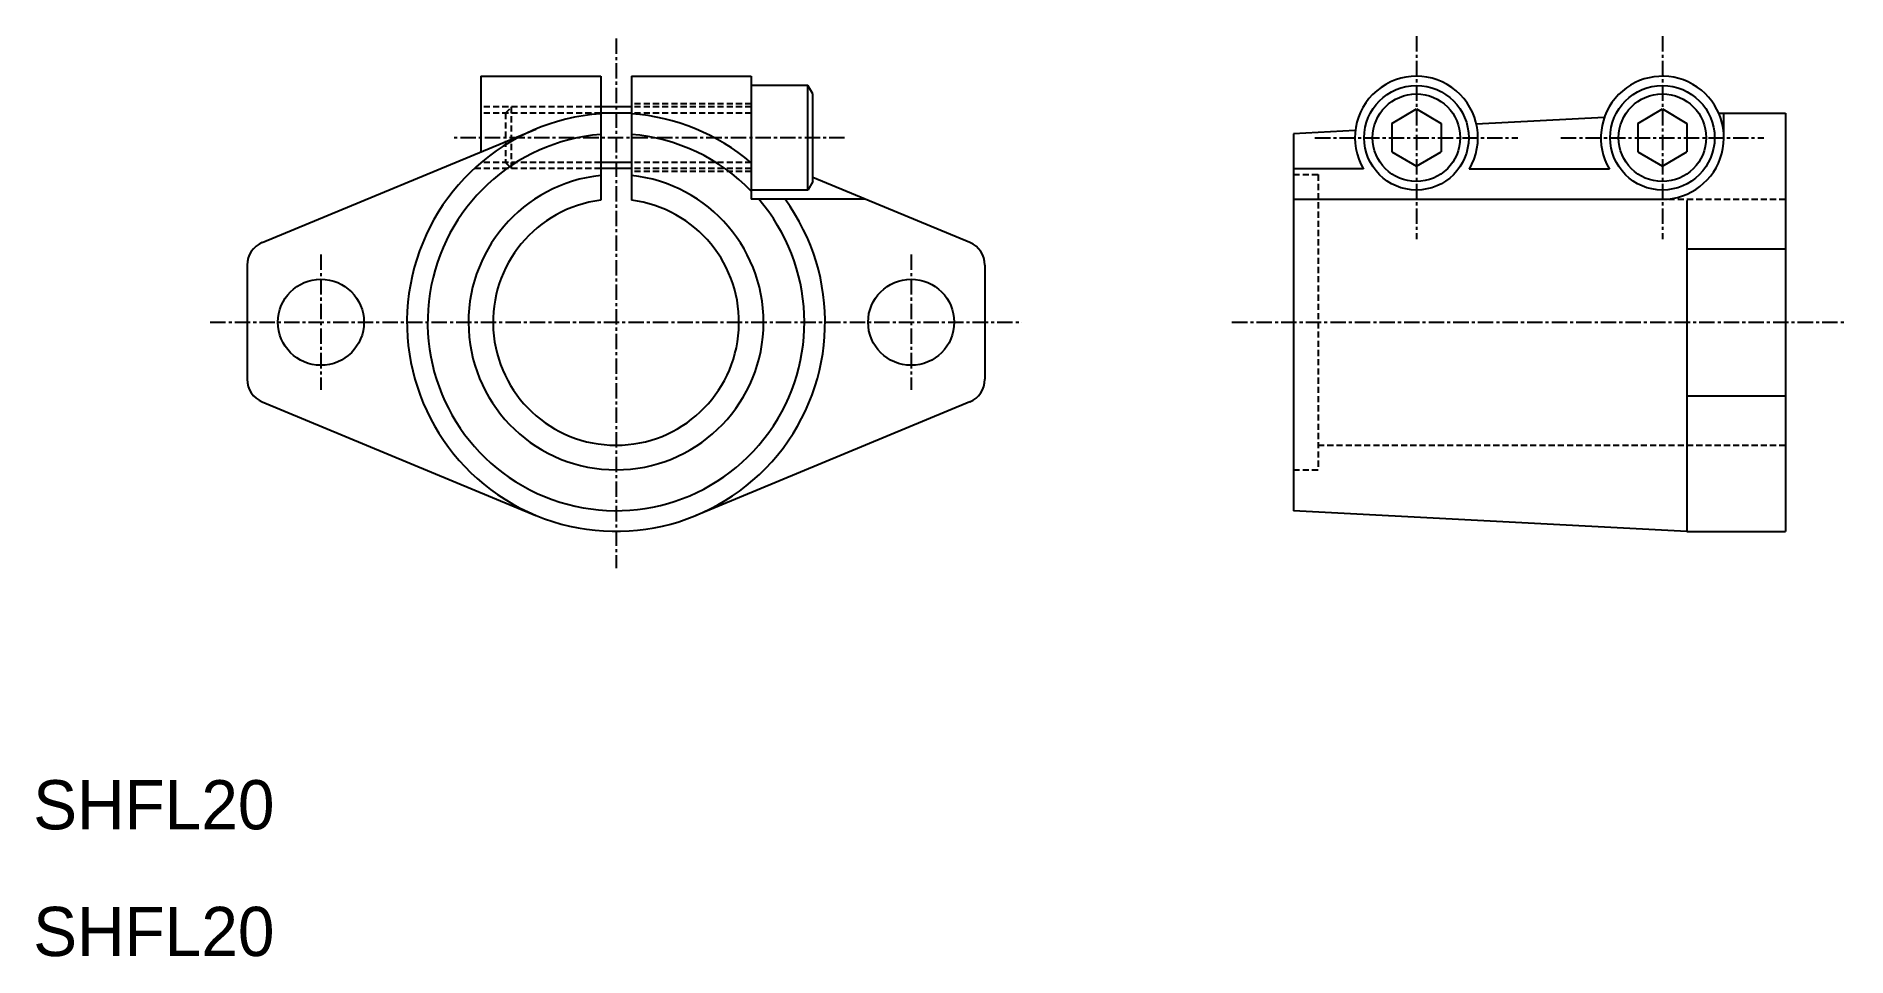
# Model space of a CAD drawing. Extents: x 62 to 210, y 102 to 177.
import ezdxf

# ---------------------------------------------------------------- set-up
doc = ezdxf.new("R2010")
doc.units = 0
doc.linetypes.add('CENTER', pattern=[2, 1.25, -0.25, 0.25, -0.25])
doc.linetypes.add('DASHED', pattern=[0.75, 0.5, -0.25])
doc.layers.get('0').update_dxf_attribs({"linetype": 'CONTINUOUS'})
doc.layers.add('CENTER', color=1, linetype='CENTER')

msp = doc.modelspace()

# ---------------------------------------------------------------- linework, layer by layer
at = {"color": 7, "linetype": 'CONTINUOUS'}
for p, q in [((98.58, 173.27), (108.33, 173.27)), ((98.58, 173.27), (98.58, 167.12)), ((108.33, 173.27), (108.33, 163.2)), ((110.83, 173.27), (110.83, 163.2)), ((110.83, 173.27), (120.58, 173.27)), ((120.58, 173.27), (120.58, 163.27)), ((120.58, 172.52), (120.58, 164.02)), ((125.18, 172.52), (120.58, 172.52)), ((125.18, 164.02), (125.18, 172.52)), ((125.58, 171.83), (125.18, 172.52)), ((125.58, 164.72), (125.58, 171.83)), ((110.83, 170.77), (108.33, 170.77)), ((172.67, 169.43), (174.67, 170.62)), ((172.67, 169.43), (172.67, 167.12)), ((174.67, 170.62), (176.67, 169.43)), ((176.67, 169.43), (176.67, 167.12)), ((189.95, 169.92), (179.54, 169.38)), ((192.67, 169.43), (194.67, 170.62)), ((192.67, 169.43), (192.67, 167.12)), ((194.67, 170.62), (196.67, 169.43)), ((196.67, 169.43), (196.67, 167.12)), ((199.25, 170.27), (204.67, 170.27)), ((199.67, 168.27), (199.67, 170.27)), ((204.67, 170.27), (204.67, 136.27)), ((80.81, 159.76), (103.07, 168.98)), ((169.7, 168.86), (164.67, 168.6)), ((164.67, 168.6), (164.67, 137.95)), ((172.67, 167.12), (174.67, 165.97)), ((174.67, 165.97), (176.67, 167.12)), ((192.67, 167.12), (194.67, 165.97)), ((194.67, 165.97), (196.67, 167.12)), ((110.83, 165.77), (108.33, 165.77)), ((138.35, 159.76), (125.58, 165.05)), ((170.36, 165.73), (164.67, 165.73)), ((178.97, 165.73), (190.36, 165.73)), ((125.18, 164.02), (120.58, 164.02)), ((125.58, 164.72), (125.18, 164.02)), ((129.86, 163.27), (120.58, 163.27)), ((164.67, 163.27), (194.67, 163.27)), ((196.67, 163.17), (196.67, 136.27)), ((196.67, 159.25), (204.67, 159.25)), ((79.58, 157.91), (79.58, 148.64)), ((139.58, 157.91), (139.58, 148.64)), ((196.67, 147.3), (204.67, 147.3)), ((80.81, 146.79), (103.07, 137.57)), ((138.35, 146.79), (116.09, 137.57)), ((196.67, 136.27), (164.67, 137.95)), ((196.67, 136.27), (204.67, 136.27))]:
    msp.add_line(p, q, dxfattribs=at)
at = {"color": 3, "linetype": 'DASHED'}
for p, q in [((120.58, 171.02), (110.83, 171.02)), ((108.33, 170.77), (98.58, 170.77)), ((108.33, 170.27), (98.58, 170.27)), ((100.58, 170.27), (101.08, 170.77)), ((100.58, 170.27), (100.58, 166.27)), ((101.08, 165.77), (101.08, 170.77)), ((120.58, 170.77), (110.83, 170.77)), ((120.58, 170.27), (110.83, 170.27)), ((108.33, 165.77), (98.06, 165.77)), ((108.33, 166.27), (98.63, 166.27)), ((100.58, 166.27), (101.08, 165.77)), ((120.58, 166.27), (110.83, 166.27)), ((120.58, 165.77), (110.83, 165.77)), ((120.58, 165.52), (110.83, 165.52)), ((164.67, 165.27), (166.67, 165.27)), ((166.67, 165.27), (166.67, 141.27)), ((166.67, 163.27), (204.67, 163.27)), ((164.67, 161.46), (164.67, 161.46)), ((164.67, 153.27), (164.67, 153.27)), ((166.67, 143.27), (204.67, 143.27)), ((164.67, 141.27), (166.67, 141.27))]:
    msp.add_line(p, q, dxfattribs=at)
at = {"color": 3, "linetype": 'CONTINUOUS'}
for p, q in [((110.83, 170.27), (108.33, 170.27)), ((110.83, 166.27), (108.33, 166.27))]:
    msp.add_line(p, q, dxfattribs=at)
at = {"color": 7, "linetype": 'CONTINUOUS'}
for centre, radius in [((174.67, 168.27), 4.25), ((194.67, 168.27), 4.25), ((174.67, 168.27), 3.56), ((194.67, 168.27), 3.56), ((85.58, 153.27), 3.5), ((133.58, 153.27), 3.5)]:
    msp.add_circle(centre, radius, dxfattribs=at)
for centre, radius, start, end in [((174.67, 168.27), 5, 329.4243, 210.5757), ((194.67, 168.27), 5, 270, 210.5757), ((109.58, 153.27), 17, 94.2167, 36.0319), ((109.58, 153.27), 17, 49.6749, 85.6862), ((109.58, 153.27), 15.32, 94.6792, 40.7391), ((109.58, 153.27), 15.32, 44.1205, 85.3208), ((109.58, 153.27), 12, 95.9792, 84.0208), ((109.58, 153.27), 10, 97.1808, 82.8192), ((81.58, 157.91), 2, 112.5, 180), ((137.58, 157.91), 2, 0, 67.5), ((81.58, 148.64), 2, 180, 247.5), ((137.58, 148.64), 2, 292.5, 0)]:
    msp.add_arc(centre, radius, start, end, dxfattribs=at)
at = {"layer": 'CENTER', "color": 1, "linetype": 'CENTER'}
for p, q in [((109.58, 176.33), (109.58, 133.27)), ((174.67, 176.52), (174.67, 160.02)), ((194.67, 176.52), (194.67, 160.02)), ((128.17, 168.27), (96.24, 168.27)), ((166.42, 168.27), (182.92, 168.27)), ((186.42, 168.27), (202.92, 168.27)), ((85.58, 158.77), (85.58, 147.77)), ((133.58, 158.77), (133.58, 147.77)), ((76.58, 153.27), (142.58, 153.27)), ((159.67, 153.27), (209.67, 153.27))]:
    msp.add_line(p, q, dxfattribs=at)

# ---------------------------------------------------------------- texts
at = {"color": 7, "linetype": 'CONTINUOUS'}
for p in [(62.18, 112.04), (62.18, 101.74)]:
    msp.add_text('SHFL20', height=4, dxfattribs=at).set_placement(p)

doc.saveas('drawing.dxf')
